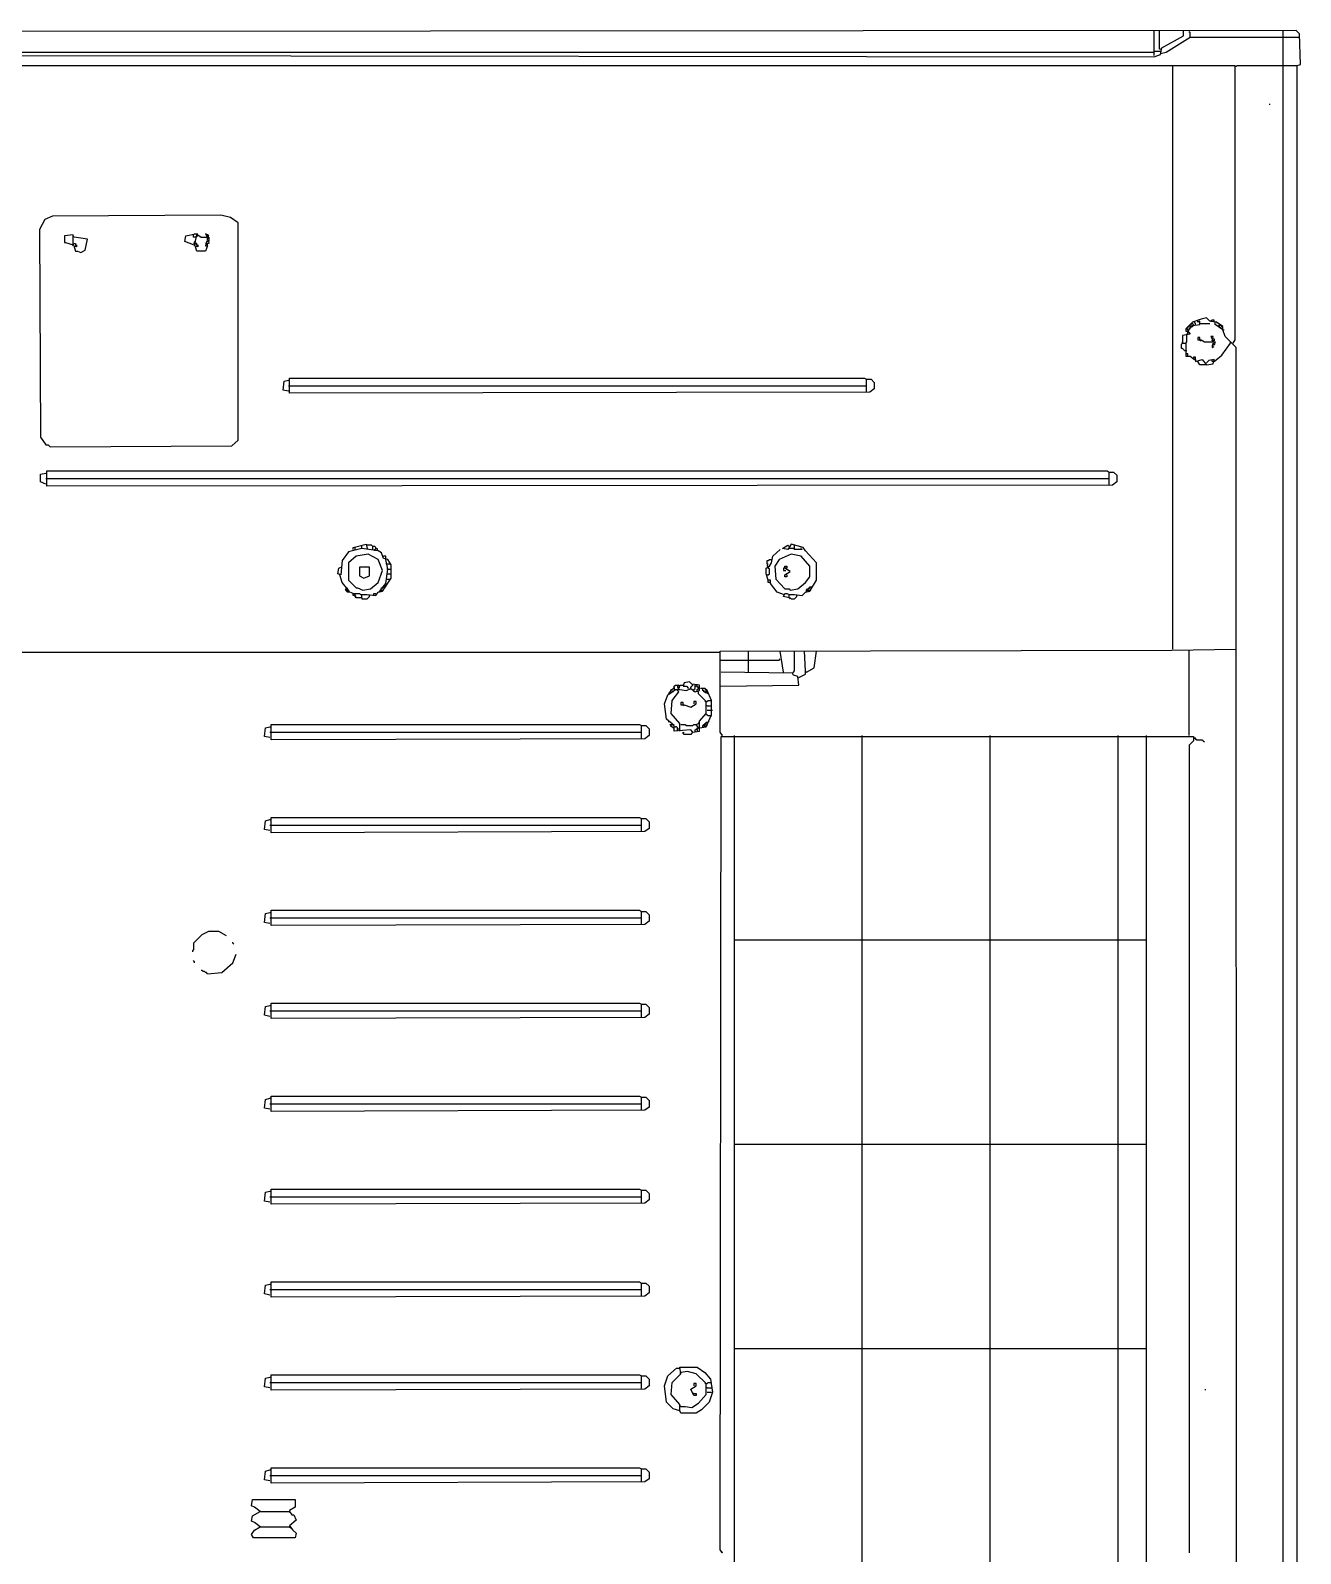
# Model space of a CAD drawing. Extents: x 3792242 to 5145247, y -1546315 to -1031918.
# Drawn here: x 3993871 to 3994692, y -1488775 to -1487791 of the extents above; entities that cross this region are included whole.
import ezdxf

# ---------------------------------------------------------------- set-up
doc = ezdxf.new("R2010")
doc.units = 0
doc.header["$MEASUREMENT"] = 0
doc.layers.add('ZZ-chladenie', color=133, linetype='CONTINUOUS')

msp = doc.modelspace()

# ---------------------------------------------------------------- linework, layer by layer
at = {"layer": 'ZZ-chladenie'}
for p, q in [((3994688.986, -1487790.604), (3993759.088, -1487791.311)), ((3994597.126, -1487806.856), (3994597.126, -1487790.604)), ((3994600.66, -1487802.617), (3994600.66, -1487790.604)), ((3994616.205, -1487791.311), (3994616.205, -1487790.604)), ((3994616.205, -1487794.137), (3994616.205, -1487791.311)), ((3994620.445, -1487792.017), (3994619.738, -1487791.311)), ((3994619.738, -1487791.311), (3994619.738, -1487792.017)), ((3994620.445, -1487794.844), (3994620.445, -1487792.017)), ((3994680.507, -1489480.108), (3994680.507, -1487790.604)), ((3994691.106, -1487792.724), (3994688.986, -1487790.604)), ((3994601.367, -1487806.15), (3994602.073, -1487801.91)), ((3994602.073, -1487801.91), (3994616.205, -1487794.137)), ((3994604.899, -1487804.737), (3994620.445, -1487794.844)), ((3994620.445, -1487794.844), (3994680.507, -1487794.844)), ((3994680.507, -1487794.844), (3994691.106, -1487794.844)), ((3994691.812, -1487812.509), (3994691.106, -1487792.724)), ((3993853.067, -1487804.737), (3994597.126, -1487804.737)), ((3993853.067, -1487806.856), (3994597.126, -1487807.563)), ((3994597.126, -1487804.737), (3994597.833, -1487804.03)), ((3994597.126, -1487807.563), (3994601.367, -1487806.15)), ((3994597.833, -1487804.03), (3994601.367, -1487804.03)), ((3994601.367, -1487802.617), (3994600.66, -1487802.617)), ((3994601.367, -1487805.443), (3994604.899, -1487804.737)), ((3993840.348, -1487813.216), (3994649.416, -1487813.216)), ((3994609.139, -1488190.545), (3994609.139, -1487813.216)), ((3994649.416, -1487813.216), (3994649.416, -1487990.575)), ((3994650.122, -1487813.922), (3994649.416, -1487813.922)), ((3994650.122, -1487813.922), (3994650.829, -1487813.216)), ((3994650.829, -1487813.216), (3994680.507, -1487813.216)), ((3994680.507, -1487813.216), (3994689.692, -1487813.216)), ((3994689.692, -1487813.216), (3994691.812, -1487812.509)), ((3994689.692, -1489480.108), (3994689.692, -1487813.216)), ((3994672.027, -1487838.654), (3994672.027, -1487837.947)), ((3993884.865, -1487910.728), (3993879.918, -1487912.848)), ((3993993.682, -1487910.021), (3993884.865, -1487910.728)), ((3994000.042, -1487911.435), (3993993.682, -1487910.021)), ((3993879.918, -1487912.848), (3993876.385, -1487919.208)), ((3993876.385, -1487919.208), (3993877.092, -1488053.463)), ((3994004.988, -1487914.968), (3994000.042, -1487911.435)), ((3994004.988, -1488055.583), (3994004.988, -1487914.968)), ((3993898.29, -1487922.74), (3993892.637, -1487923.447)), ((3993892.637, -1487923.447), (3993892.637, -1487927.687)), ((3993892.637, -1487927.687), (3993893.344, -1487927.687)), ((3993893.344, -1487927.687), (3993898.29, -1487929.1)), ((3993898.29, -1487929.806), (3993898.29, -1487922.74)), ((3993898.996, -1487924.153), (3993898.29, -1487923.447)), ((3993898.29, -1487929.1), (3993898.996, -1487928.393)), ((3993900.41, -1487930.513), (3993898.29, -1487929.806)), ((3993907.476, -1487925.567), (3993898.996, -1487924.153)), ((3993898.996, -1487928.393), (3993899.703, -1487928.393)), ((3993898.996, -1487930.513), (3993900.41, -1487929.1)), ((3993898.996, -1487930.513), (3993899.703, -1487933.339)), ((3993899.703, -1487928.393), (3993899.703, -1487929.1)), ((3993900.41, -1487929.1), (3993900.41, -1487930.513)), ((3993906.062, -1487932.633), (3993907.476, -1487925.567)), ((3993970.364, -1487926.98), (3993971.071, -1487923.447)), ((3993976.017, -1487929.1), (3993970.364, -1487926.98)), ((3993971.071, -1487923.447), (3993977.43, -1487922.034)), ((3993976.017, -1487922.74), (3993976.724, -1487922.034)), ((3993976.017, -1487924.153), (3993976.017, -1487922.74)), ((3993977.43, -1487924.153), (3993976.017, -1487924.153)), ((3993976.724, -1487926.98), (3993976.017, -1487929.1)), ((3993976.724, -1487922.034), (3993977.43, -1487922.034)), ((3993976.724, -1487929.806), (3993978.137, -1487922.74)), ((3993978.844, -1487930.513), (3993976.724, -1487929.806)), ((3993977.43, -1487922.034), (3993978.844, -1487922.034)), ((3993977.43, -1487924.153), (3993978.137, -1487923.447)), ((3993978.137, -1487928.393), (3993977.43, -1487928.393)), ((3993977.43, -1487928.393), (3993978.137, -1487929.1)), ((3993977.43, -1487930.513), (3993978.844, -1487929.1)), ((3993978.137, -1487933.339), (3993977.43, -1487930.513)), ((3993978.137, -1487922.74), (3993978.844, -1487922.74)), ((3993978.137, -1487923.447), (3993978.844, -1487923.447)), ((3993978.137, -1487929.1), (3993978.137, -1487928.393)), ((3993978.844, -1487922.74), (3993980.963, -1487924.153)), ((3993978.844, -1487929.1), (3993978.844, -1487930.513)), ((3993980.963, -1487924.153), (3993985.91, -1487924.153)), ((3993985.203, -1487922.74), (3993983.789, -1487922.034)), ((3993983.789, -1487922.034), (3993984.496, -1487923.447)), ((3993984.496, -1487926.98), (3993983.789, -1487929.806)), ((3993984.496, -1487928.393), (3993983.789, -1487928.393)), ((3993983.789, -1487929.806), (3993985.203, -1487929.806)), ((3993985.203, -1487929.806), (3993983.789, -1487933.339)), ((3993984.496, -1487923.447), (3993985.91, -1487923.447)), ((3993985.91, -1487926.98), (3993984.496, -1487926.98)), ((3993985.91, -1487923.447), (3993985.203, -1487922.74)), ((3993985.203, -1487926.273), (3993985.203, -1487924.86)), ((3993985.203, -1487924.86), (3993985.91, -1487924.86)), ((3993985.203, -1487926.273), (3993985.91, -1487926.273)), ((3993985.203, -1487928.393), (3993985.91, -1487927.687)), ((3993985.203, -1487929.806), (3993985.203, -1487928.393)), ((3993985.91, -1487928.393), (3993985.203, -1487928.393)), ((3993985.91, -1487924.153), (3993985.91, -1487926.98)), ((3993985.91, -1487927.687), (3993985.91, -1487928.393)), ((3993899.703, -1487933.339), (3993901.116, -1487933.339)), ((3993901.116, -1487933.339), (3993903.236, -1487934.046)), ((3993903.236, -1487934.046), (3993906.062, -1487932.633)), ((3993983.789, -1487933.339), (3993978.137, -1487933.339)), ((3994621.858, -1487979.269), (3994617.618, -1487983.509)), ((3994627.511, -1487977.149), (3994621.858, -1487979.269)), ((3994623.272, -1487979.269), (3994623.272, -1487978.562)), ((3994623.978, -1487979.976), (3994623.272, -1487979.269)), ((3994625.391, -1487979.269), (3994625.391, -1487977.856)), ((3994626.804, -1487978.562), (3994625.391, -1487979.269)), ((3994626.804, -1487980.682), (3994626.804, -1487978.562)), ((3994631.044, -1487976.443), (3994627.511, -1487977.149)), ((3994633.164, -1487978.562), (3994631.044, -1487976.443)), ((3994637.404, -1487979.269), (3994633.164, -1487978.562)), ((3994634.577, -1487977.856), (3994633.87, -1487978.562)), ((3994633.87, -1487978.562), (3994634.577, -1487978.562)), ((3994635.99, -1487977.856), (3994634.577, -1487977.856)), ((3994635.99, -1487979.269), (3994635.99, -1487977.856)), ((3994636.697, -1487980.682), (3994636.697, -1487979.269)), ((3994641.643, -1487982.096), (3994637.404, -1487979.269)), ((3994638.11, -1487979.976), (3994638.11, -1487979.269)), ((3994620.445, -1487987.042), (3994615.499, -1487987.748)), ((3994615.499, -1487987.748), (3994615.499, -1487992.695)), ((3994617.618, -1487983.509), (3994617.618, -1487984.922)), ((3994617.618, -1487984.922), (3994619.032, -1487984.922)), ((3994618.325, -1487983.509), (3994619.032, -1487982.802)), ((3994619.032, -1487984.215), (3994618.325, -1487983.509)), ((3994618.325, -1487987.042), (3994619.032, -1487986.335)), ((3994618.325, -1487991.988), (3994618.325, -1487987.042)), ((3994619.032, -1487984.922), (3994621.858, -1487981.389)), ((3994619.032, -1487982.802), (3994619.032, -1487982.096)), ((3994619.032, -1487982.096), (3994619.738, -1487982.096)), ((3994619.032, -1487984.922), (3994619.738, -1487984.215)), ((3994619.032, -1487986.335), (3994619.032, -1487984.922)), ((3994619.032, -1487984.922), (3994620.445, -1487987.042)), ((3994619.738, -1487982.096), (3994620.445, -1487981.389)), ((3994619.738, -1487983.509), (3994620.445, -1487982.802)), ((3994619.738, -1487984.215), (3994619.738, -1487983.509)), ((3994620.445, -1487981.389), (3994621.151, -1487980.682)), ((3994620.445, -1487982.802), (3994621.151, -1487982.096)), ((3994621.151, -1487980.682), (3994621.151, -1487979.976)), ((3994621.151, -1487979.976), (3994621.858, -1487979.976)), ((3994621.151, -1487982.096), (3994621.858, -1487982.096)), ((3994622.565, -1487980.682), (3994621.858, -1487979.976)), ((3994621.858, -1487981.389), (3994622.565, -1487980.682)), ((3994621.858, -1487981.389), (3994626.804, -1487980.682)), ((3994621.858, -1487982.096), (3994622.565, -1487981.389)), ((3994623.978, -1487981.389), (3994623.978, -1487979.976)), ((3994626.804, -1487989.162), (3994625.391, -1487989.162)), ((3994625.391, -1487989.162), (3994625.391, -1487990.575)), ((3994626.804, -1487979.976), (3994633.164, -1487979.976)), ((3994626.804, -1487990.575), (3994626.804, -1487989.162)), ((3994635.283, -1487988.455), (3994633.87, -1487988.455)), ((3994633.87, -1487988.455), (3994634.577, -1487989.869)), ((3994634.577, -1487991.282), (3994635.283, -1487988.455)), ((3994641.643, -1487984.215), (3994636.697, -1487980.682)), ((3994638.817, -1487981.389), (3994639.524, -1487980.682)), ((3994639.524, -1487982.096), (3994638.817, -1487981.389)), ((3994639.524, -1487980.682), (3994640.23, -1487981.389)), ((3994639.524, -1487982.802), (3994639.524, -1487982.096)), ((3994640.23, -1487982.802), (3994639.524, -1487982.802)), ((3994640.937, -1487981.389), (3994640.23, -1487981.389)), ((3994640.937, -1487982.096), (3994640.937, -1487981.389)), ((3994641.643, -1487982.802), (3994640.937, -1487982.096)), ((3994640.937, -1487983.509), (3994641.643, -1487982.802)), ((3994641.643, -1487984.215), (3994640.937, -1487983.509)), ((3994641.643, -1487984.215), (3994641.643, -1487982.096)), ((3994641.643, -1487984.215), (3994642.35, -1487984.215)), ((3994643.056, -1487988.455), (3994641.643, -1487984.215)), ((3994650.122, -1487995.521), (3994643.056, -1487988.455)), ((3994614.792, -1487993.401), (3994615.499, -1487992.695)), ((3994614.792, -1487996.228), (3994614.792, -1487993.401)), ((3994615.499, -1487996.228), (3994614.792, -1487996.228)), ((3994615.499, -1487992.695), (3994615.499, -1487991.988)), ((3994615.499, -1487992.695), (3994617.618, -1487992.695)), ((3994616.205, -1487996.935), (3994615.499, -1487996.228)), ((3994616.912, -1487997.641), (3994616.205, -1487996.935)), ((3994618.325, -1487997.641), (3994616.912, -1487997.641)), ((3994617.618, -1487992.695), (3994618.325, -1487991.988)), ((3994617.618, -1487992.695), (3994617.618, -1488001.174)), ((3994625.391, -1487990.575), (3994627.511, -1487990.575)), ((3994626.804, -1487990.575), (3994627.511, -1487991.282)), ((3994627.511, -1487990.575), (3994629.631, -1487991.988)), ((3994629.631, -1487991.988), (3994636.697, -1487991.988)), ((3994634.577, -1487989.869), (3994635.99, -1487989.869)), ((3994635.99, -1487991.282), (3994634.577, -1487991.282)), ((3994635.99, -1487994.108), (3994634.577, -1487994.108)), ((3994634.577, -1487994.108), (3994634.577, -1487995.521)), ((3994634.577, -1487995.521), (3994635.99, -1487994.814)), ((3994635.283, -1487993.401), (3994635.283, -1487992.695)), ((3994635.283, -1487992.695), (3994635.99, -1487993.401)), ((3994635.99, -1487993.401), (3994635.283, -1487993.401)), ((3994635.99, -1487989.869), (3994635.99, -1487991.282)), ((3994636.697, -1487991.988), (3994635.99, -1487994.108)), ((3994640.937, -1488000.467), (3994646.59, -1487992.695)), ((3994646.59, -1487992.695), (3994646.59, -1487991.988)), ((3994649.416, -1487990.575), (3994648.003, -1487992.695)), ((3994650.829, -1489480.108), (3994650.122, -1487995.521)), ((3994618.325, -1487999.761), (3994617.618, -1487999.761)), ((3994617.618, -1488001.174), (3994620.445, -1488001.174)), ((3994619.032, -1487999.761), (3994618.325, -1487999.761)), ((3994619.032, -1488001.174), (3994619.032, -1487999.761)), ((3994620.445, -1488001.174), (3994623.272, -1488003.294)), ((3994623.978, -1488001.88), (3994622.565, -1488001.88)), ((3994622.565, -1488001.88), (3994622.565, -1488002.587)), ((3994622.565, -1488002.587), (3994622.565, -1488003.294)), ((3994623.272, -1488003.294), (3994623.978, -1488003.294)), ((3994623.978, -1488003.294), (3994623.978, -1488001.88)), ((3994623.978, -1488003.294), (3994623.978, -1488004.707)), ((3994623.978, -1488004.707), (3994628.217, -1488003.294)), ((3994626.804, -1488006.827), (3994625.391, -1488004.707)), ((3994631.044, -1488006.827), (3994626.804, -1488006.827)), ((3994628.217, -1488003.294), (3994631.044, -1488006.827)), ((3994632.457, -1488004), (3994631.044, -1488005.414)), ((3994631.044, -1488006.827), (3994635.283, -1488006.12)), ((3994635.99, -1488003.294), (3994632.457, -1488004)), ((3994634.577, -1488004.707), (3994634.577, -1488003.294)), ((3994635.99, -1488004.707), (3994634.577, -1488004.707)), ((3994635.283, -1488006.12), (3994635.99, -1488003.294)), ((3994635.99, -1488004.707), (3994640.937, -1488000.467)), ((3994033.959, -1488023.079), (3994034.666, -1488017.426)), ((3994034.666, -1488017.426), (3994037.492, -1488016.719)), ((3994037.492, -1488016.719), (3994038.198, -1488016.719)), ((3994038.198, -1488025.198), (3994038.198, -1488015.306)), ((3994038.198, -1488015.306), (3994409.875, -1488015.306)), ((3994409.875, -1488015.306), (3994411.288, -1488016.013)), ((3994411.288, -1488024.492), (3994411.288, -1488016.013)), ((3994411.288, -1488016.013), (3994414.115, -1488016.013)), ((3994414.115, -1488016.013), (3994416.235, -1488018.132)), ((3994416.235, -1488018.132), (3994416.235, -1488022.372)), ((3994037.492, -1488023.785), (3994033.959, -1488023.079)), ((3994037.492, -1488020.253), (3994411.288, -1488020.253)), ((3994413.409, -1488024.492), (3994038.198, -1488025.198)), ((3994416.235, -1488022.372), (3994413.409, -1488024.492)), ((3993877.092, -1488053.463), (3993880.624, -1488058.409)), ((3993880.624, -1488058.409), (3993882.037, -1488058.409)), ((3993882.037, -1488058.409), (3993883.451, -1488059.823)), ((3994000.748, -1488059.116), (3994004.988, -1488055.583)), ((3993883.451, -1488059.823), (3994000.748, -1488059.116)), ((3993877.092, -1488077.488), (3993880.624, -1488076.781)), ((3993877.092, -1488082.434), (3993877.092, -1488077.488)), ((3993880.624, -1488076.781), (3993881.331, -1488076.781)), ((3993881.331, -1488085.261), (3993881.331, -1488075.368)), ((3993881.331, -1488075.368), (3994566.742, -1488075.368)), ((3994566.742, -1488075.368), (3994568.156, -1488076.075)), ((3994568.156, -1488084.554), (3994568.156, -1488076.075)), ((3994568.156, -1488076.075), (3994570.982, -1488076.075)), ((3994570.982, -1488076.075), (3994573.102, -1488078.194)), ((3994573.102, -1488078.194), (3994573.102, -1488082.434)), ((3993880.624, -1488083.848), (3993877.092, -1488082.434)), ((3993880.624, -1488080.314), (3994568.156, -1488080.314)), ((3994570.276, -1488084.554), (3993881.331, -1488085.261)), ((3994573.102, -1488082.434), (3994570.276, -1488084.554)), ((3994084.835, -1488125.537), (3994076.355, -1488127.657)), ((3994079.182, -1488124.831), (3994087.661, -1488122.711)), ((3994079.182, -1488126.244), (3994079.182, -1488124.831)), ((3994080.595, -1488126.244), (3994080.595, -1488124.831)), ((3994084.835, -1488125.537), (3994084.835, -1488123.418)), ((3994095.434, -1488126.95), (3994084.835, -1488125.537)), ((3994087.661, -1488122.711), (3994088.368, -1488125.537)), ((3994091.194, -1488123.418), (3994088.368, -1488123.418)), ((3994091.901, -1488124.124), (3994091.194, -1488123.418)), ((3994093.314, -1488124.124), (3994091.901, -1488124.124)), ((3994091.901, -1488126.244), (3994091.901, -1488124.124)), ((3994094.021, -1488124.831), (3994093.314, -1488124.124)), ((3994093.314, -1488126.244), (3994094.021, -1488125.537)), ((3994093.314, -1488126.95), (3994093.314, -1488126.244)), ((3994094.021, -1488125.537), (3994094.021, -1488124.831)), ((3994094.021, -1488125.537), (3994094.728, -1488125.537)), ((3994094.728, -1488125.537), (3994094.728, -1488126.95)), ((3994097.554, -1488128.364), (3994095.434, -1488126.95)), ((3994350.52, -1488130.484), (3994355.466, -1488126.244)), ((3994356.879, -1488125.537), (3994360.413, -1488123.418)), ((3994360.413, -1488126.244), (3994356.879, -1488125.537)), ((3994362.532, -1488122.711), (3994360.413, -1488126.244)), ((3994360.413, -1488123.418), (3994361.119, -1488124.124)), ((3994363.945, -1488125.537), (3994361.119, -1488125.537)), ((3994370.305, -1488124.831), (3994362.532, -1488122.711)), ((3994364.652, -1488126.244), (3994363.945, -1488125.537)), ((3994364.652, -1488125.537), (3994364.652, -1488123.418)), ((3994369.598, -1488126.244), (3994364.652, -1488126.244)), ((3994368.892, -1488124.831), (3994368.892, -1488124.124)), ((3994368.892, -1488126.244), (3994368.892, -1488125.537)), ((3994368.892, -1488125.537), (3994369.598, -1488126.244)), ((3994371.718, -1488126.95), (3994370.305, -1488124.831)), ((3994378.784, -1488134.723), (3994371.718, -1488126.95)), ((3994072.116, -1488133.31), (3994071.41, -1488142.496)), ((3994076.355, -1488127.657), (3994072.116, -1488133.31)), ((3994081.302, -1488130.484), (3994076.355, -1488134.723)), ((3994076.355, -1488134.723), (3994076.355, -1488146.029)), ((3994089.074, -1488129.071), (3994081.302, -1488130.484)), ((3994095.434, -1488132.603), (3994089.074, -1488129.071)), ((3994098.26, -1488139.67), (3994095.434, -1488132.603)), ((3994098.967, -1488131.897), (3994097.554, -1488128.364)), ((3994100.38, -1488130.484), (3994098.967, -1488130.484)), ((3994101.794, -1488132.603), (3994098.967, -1488131.897)), ((3994100.38, -1488132.603), (3994100.38, -1488130.484)), ((3994101.794, -1488138.963), (3994100.38, -1488132.603)), ((3994101.087, -1488135.43), (3994100.38, -1488135.43)), ((3994101.087, -1488135.43), (3994103.207, -1488135.43)), ((3994103.913, -1488136.136), (3994101.794, -1488132.603)), ((3994103.913, -1488144.616), (3994103.913, -1488136.136)), ((3994346.28, -1488138.256), (3994348.4, -1488136.843)), ((3994346.987, -1488135.43), (3994346.987, -1488133.31)), ((3994346.987, -1488133.31), (3994347.693, -1488133.31)), ((3994346.987, -1488135.43), (3994347.693, -1488135.43)), ((3994347.693, -1488135.43), (3994346.987, -1488136.136)), ((3994346.987, -1488136.136), (3994346.987, -1488136.843)), ((3994346.987, -1488136.843), (3994347.693, -1488136.843)), ((3994347.693, -1488133.31), (3994348.4, -1488132.603)), ((3994348.4, -1488132.603), (3994349.813, -1488132.603)), ((3994348.4, -1488136.843), (3994349.813, -1488134.723)), ((3994349.813, -1488134.723), (3994350.52, -1488130.484)), ((3994354.76, -1488132.603), (3994351.933, -1488136.843)), ((3994351.933, -1488136.843), (3994352.64, -1488145.323)), ((3994362.532, -1488129.071), (3994354.76, -1488132.603)), ((3994358.293, -1488138.256), (3994358.293, -1488136.843)), ((3994358.293, -1488136.843), (3994359.706, -1488136.843)), ((3994359.706, -1488136.843), (3994359.706, -1488138.256)), ((3994368.892, -1488130.484), (3994362.532, -1488129.071)), ((3994374.545, -1488136.843), (3994368.892, -1488130.484)), ((3994374.545, -1488143.909), (3994374.545, -1488136.843)), ((3994378.784, -1488146.029), (3994378.784, -1488134.723)), ((3994069.289, -1488141.789), (3994069.996, -1488138.256)), ((3994071.41, -1488142.496), (3994069.289, -1488141.789)), ((3994069.996, -1488138.256), (3994071.41, -1488137.55)), ((3994070.703, -1488142.496), (3994069.996, -1488141.789)), ((3994072.116, -1488147.442), (3994070.703, -1488142.496)), ((3994076.355, -1488146.029), (3994081.302, -1488150.975)), ((3994089.781, -1488137.55), (3994083.421, -1488137.55)), ((3994083.421, -1488137.55), (3994083.421, -1488143.202)), ((3994083.421, -1488143.202), (3994086.248, -1488144.616)), ((3994086.248, -1488144.616), (3994089.781, -1488143.202)), ((3994089.781, -1488143.202), (3994089.781, -1488137.55)), ((3994095.434, -1488147.442), (3994098.26, -1488139.67)), ((3994098.26, -1488153.095), (3994103.913, -1488144.616)), ((3994100.38, -1488148.149), (3994101.794, -1488138.963)), ((3994101.794, -1488138.963), (3994101.087, -1488138.963)), ((3994101.087, -1488145.323), (3994103.207, -1488145.323)), ((3994101.794, -1488138.963), (3994103.913, -1488138.963)), ((3994101.794, -1488141.789), (3994103.913, -1488141.789)), ((3994346.28, -1488141.789), (3994346.28, -1488138.256)), ((3994347.693, -1488146.029), (3994346.28, -1488141.789)), ((3994346.987, -1488142.496), (3994346.28, -1488142.496)), ((3994346.987, -1488142.496), (3994347.693, -1488142.496)), ((3994348.4, -1488138.963), (3994347.693, -1488138.256)), ((3994347.693, -1488142.496), (3994348.4, -1488141.789)), ((3994347.693, -1488147.442), (3994347.693, -1488146.029)), ((3994349.107, -1488146.029), (3994347.693, -1488146.029)), ((3994348.4, -1488141.789), (3994348.4, -1488138.963)), ((3994349.107, -1488148.149), (3994349.107, -1488146.029)), ((3994352.64, -1488145.323), (3994358.293, -1488151.682)), ((3994358.293, -1488138.256), (3994357.586, -1488138.256)), ((3994357.586, -1488138.256), (3994357.586, -1488139.67)), ((3994357.586, -1488139.67), (3994359, -1488139.67)), ((3994361.826, -1488140.376), (3994358.293, -1488138.256)), ((3994359.706, -1488138.256), (3994358.293, -1488138.256)), ((3994358.293, -1488142.496), (3994361.826, -1488140.376)), ((3994358.293, -1488143.909), (3994358.293, -1488142.496)), ((3994359.706, -1488143.909), (3994358.293, -1488143.909)), ((3994359.706, -1488142.496), (3994359.706, -1488143.909)), ((3994371.718, -1488147.442), (3994374.545, -1488143.909)), ((3994374.545, -1488153.095), (3994378.784, -1488146.029)), ((3994074.942, -1488150.975), (3994072.116, -1488147.442)), ((3994074.942, -1488152.389), (3994074.236, -1488151.682)), ((3994074.236, -1488151.682), (3994074.236, -1488152.389)), ((3994074.236, -1488152.389), (3994074.942, -1488152.389)), ((3994077.062, -1488153.802), (3994074.942, -1488150.975)), ((3994074.942, -1488152.389), (3994075.649, -1488153.095)), ((3994074.942, -1488153.095), (3994074.942, -1488152.389)), ((3994075.649, -1488153.802), (3994074.942, -1488153.095)), ((3994075.649, -1488151.682), (3994075.649, -1488150.975)), ((3994076.355, -1488152.389), (3994075.649, -1488151.682)), ((3994075.649, -1488153.095), (3994076.355, -1488152.389)), ((3994075.649, -1488153.095), (3994076.355, -1488152.389)), ((3994077.062, -1488153.802), (3994075.649, -1488153.802)), ((3994079.182, -1488154.508), (3994077.062, -1488153.802)), ((3994079.182, -1488155.921), (3994079.182, -1488154.508)), ((3994079.182, -1488154.508), (3994080.595, -1488154.508)), ((3994080.595, -1488155.921), (3994079.182, -1488155.921)), ((3994080.595, -1488156.628), (3994080.595, -1488154.508)), ((3994080.595, -1488154.508), (3994083.421, -1488154.508)), ((3994080.595, -1488155.921), (3994081.302, -1488156.628)), ((3994081.302, -1488157.334), (3994080.595, -1488156.628)), ((3994081.302, -1488150.975), (3994082.008, -1488150.975)), ((3994082.008, -1488150.975), (3994085.541, -1488152.389)), ((3994083.421, -1488154.508), (3994084.128, -1488155.215)), ((3994084.128, -1488155.215), (3994084.835, -1488155.215)), ((3994084.835, -1488157.334), (3994084.835, -1488155.215)), ((3994084.835, -1488155.215), (3994088.368, -1488155.215)), ((3994085.541, -1488152.389), (3994090.488, -1488151.682)), ((3994088.368, -1488155.215), (3994094.021, -1488155.921)), ((3994089.074, -1488157.334), (3994089.781, -1488156.628)), ((3994089.781, -1488156.628), (3994089.781, -1488155.921)), ((3994090.488, -1488151.682), (3994095.434, -1488147.442)), ((3994092.607, -1488155.921), (3994092.607, -1488154.508)), ((3994092.607, -1488154.508), (3994094.021, -1488154.508)), ((3994094.021, -1488155.921), (3994095.434, -1488153.802)), ((3994095.434, -1488153.802), (3994098.26, -1488153.095)), ((3994096.141, -1488153.802), (3994097.554, -1488151.682)), ((3994096.847, -1488152.389), (3994097.554, -1488151.682)), ((3994096.847, -1488152.389), (3994097.554, -1488153.095)), ((3994097.554, -1488153.095), (3994096.847, -1488152.389)), ((3994097.554, -1488151.682), (3994100.38, -1488148.149)), ((3994097.554, -1488151.682), (3994097.554, -1488150.975)), ((3994097.554, -1488150.975), (3994098.26, -1488150.975)), ((3994097.554, -1488153.095), (3994098.26, -1488152.389)), ((3994098.26, -1488150.975), (3994098.967, -1488150.268)), ((3994098.26, -1488152.389), (3994098.967, -1488152.389)), ((3994098.967, -1488150.268), (3994099.673, -1488150.268)), ((3994098.967, -1488152.389), (3994098.967, -1488151.682)), ((3994099.673, -1488148.855), (3994100.38, -1488148.149)), ((3994100.38, -1488149.562), (3994099.673, -1488148.855)), ((3994099.673, -1488150.268), (3994100.38, -1488150.268)), ((3994100.38, -1488150.268), (3994100.38, -1488149.562)), ((3994349.107, -1488147.442), (3994347.693, -1488147.442)), ((3994353.346, -1488153.802), (3994349.107, -1488148.149)), ((3994357.586, -1488155.215), (3994353.346, -1488153.802)), ((3994357.586, -1488156.628), (3994358.293, -1488154.508)), ((3994361.119, -1488157.334), (3994357.586, -1488156.628)), ((3994358.293, -1488151.682), (3994361.119, -1488151.682)), ((3994358.293, -1488154.508), (3994359.706, -1488154.508)), ((3994359.706, -1488154.508), (3994361.119, -1488155.215)), ((3994361.119, -1488151.682), (3994361.826, -1488152.389)), ((3994361.119, -1488157.334), (3994361.119, -1488155.215)), ((3994361.119, -1488155.215), (3994364.652, -1488155.215)), ((3994361.826, -1488152.389), (3994366.772, -1488151.682)), ((3994364.652, -1488155.215), (3994369.598, -1488155.921)), ((3994365.359, -1488157.334), (3994366.066, -1488156.628)), ((3994366.066, -1488156.628), (3994366.066, -1488155.921)), ((3994366.772, -1488151.682), (3994371.718, -1488147.442)), ((3994369.598, -1488155.921), (3994371.718, -1488153.802)), ((3994371.718, -1488153.802), (3994374.545, -1488153.095)), ((3994372.425, -1488152.389), (3994373.132, -1488151.682)), ((3994372.425, -1488153.802), (3994372.425, -1488152.389)), ((3994373.132, -1488152.389), (3994373.838, -1488151.682)), ((3994373.132, -1488151.682), (3994373.838, -1488151.682)), ((3994373.132, -1488152.389), (3994373.838, -1488153.095)), ((3994373.838, -1488153.095), (3994373.132, -1488152.389)), ((3994373.838, -1488151.682), (3994373.838, -1488150.975)), ((3994373.838, -1488150.975), (3994374.545, -1488150.975)), ((3994373.838, -1488151.682), (3994374.545, -1488150.975)), ((3994373.838, -1488153.095), (3994374.545, -1488152.389)), ((3994374.545, -1488150.975), (3994374.545, -1488150.268)), ((3994374.545, -1488150.268), (3994375.958, -1488150.268)), ((3994374.545, -1488152.389), (3994375.252, -1488152.389)), ((3994375.252, -1488152.389), (3994375.252, -1488151.682)), ((3994375.958, -1488150.268), (3994376.665, -1488149.562)), ((3994084.835, -1488157.334), (3994081.302, -1488157.334)), ((3994084.835, -1488157.334), (3994084.835, -1488158.041)), ((3994084.835, -1488158.041), (3994088.368, -1488158.041)), ((3994088.368, -1488158.041), (3994089.074, -1488157.334)), ((3994361.119, -1488157.334), (3994361.826, -1488158.041)), ((3994361.119, -1488157.334), (3994361.826, -1488157.334)), ((3994361.826, -1488157.334), (3994362.532, -1488158.041)), ((3994362.532, -1488158.041), (3994364.652, -1488158.041)), ((3994364.652, -1488158.041), (3994365.359, -1488157.334)), ((3994316.603, -1488192.665), (3993841.761, -1488192.665)), ((3994316.603, -1488191.959), (3994608.433, -1488191.252)), ((3994316.603, -1488244.248), (3994316.603, -1488191.959)), ((3994334.975, -1488205.384), (3994334.975, -1488191.959)), ((3994357.586, -1488205.384), (3994355.466, -1488191.959)), ((3994364.652, -1488204.677), (3994364.652, -1488191.959)), ((3994371.718, -1488204.677), (3994371.011, -1488191.959)), ((3994377.371, -1488202.558), (3994378.784, -1488191.959)), ((3994608.433, -1488191.252), (3994650.122, -1488190.545)), ((3994619.738, -1488246.368), (3994619.738, -1488191.252)), ((3994316.603, -1488197.611), (3994334.975, -1488197.611)), ((3994363.239, -1488206.091), (3994317.309, -1488205.384)), ((3994334.975, -1488197.611), (3994354.76, -1488197.611)), ((3994354.76, -1488197.611), (3994355.466, -1488196.905)), ((3994363.239, -1488206.091), (3994363.945, -1488205.384)), ((3994363.239, -1488206.091), (3994363.239, -1488206.798)), ((3994363.945, -1488207.504), (3994363.239, -1488206.091)), ((3994363.945, -1488205.384), (3994364.652, -1488204.677)), ((3994371.718, -1488206.798), (3994371.718, -1488204.677)), ((3994372.425, -1488205.384), (3994371.718, -1488205.384)), ((3994372.425, -1488205.384), (3994377.371, -1488202.558)), ((3994284.805, -1488217.397), (3994286.925, -1488215.277)), ((3994286.925, -1488214.57), (3994287.632, -1488213.864)), ((3994286.925, -1488215.277), (3994286.925, -1488214.57)), ((3994286.925, -1488215.277), (3994286.925, -1488216.69)), ((3994286.925, -1488216.69), (3994286.925, -1488215.277)), ((3994287.632, -1488213.864), (3994289.752, -1488213.864)), ((3994289.752, -1488213.864), (3994289.045, -1488214.57)), ((3994289.045, -1488214.57), (3994289.045, -1488215.277)), ((3994289.045, -1488215.277), (3994289.752, -1488215.277)), ((3994289.045, -1488216.69), (3994289.752, -1488215.984)), ((3994289.752, -1488215.277), (3994290.458, -1488214.57)), ((3994289.752, -1488215.277), (3994290.458, -1488215.277)), ((3994289.752, -1488215.984), (3994289.752, -1488215.277)), ((3994290.458, -1488214.57), (3994290.458, -1488213.864)), ((3994290.458, -1488213.864), (3994292.578, -1488213.864)), ((3994293.284, -1488212.45), (3994292.578, -1488214.57)), ((3994292.578, -1488214.57), (3994294.698, -1488214.57)), ((3994296.818, -1488211.743), (3994293.284, -1488212.45)), ((3994294.698, -1488214.57), (3994296.111, -1488215.984)), ((3994294.698, -1488217.397), (3994297.524, -1488215.984)), ((3994298.231, -1488213.157), (3994296.818, -1488211.743)), ((3994297.524, -1488215.277), (3994298.231, -1488214.57)), ((3994297.524, -1488215.984), (3994297.524, -1488215.277)), ((3994297.524, -1488215.984), (3994297.524, -1488216.69)), ((3994297.524, -1488215.984), (3994300.351, -1488218.103)), ((3994303.177, -1488213.864), (3994298.231, -1488213.157)), ((3994298.231, -1488214.57), (3994298.938, -1488213.864)), ((3994298.938, -1488213.864), (3994298.938, -1488213.157)), ((3994299.644, -1488216.69), (3994300.351, -1488215.984)), ((3994300.351, -1488214.57), (3994300.351, -1488213.864)), ((3994300.351, -1488215.984), (3994300.351, -1488214.57)), ((3994301.764, -1488214.57), (3994300.351, -1488214.57)), ((3994301.764, -1488213.864), (3994301.764, -1488213.157)), ((3994301.764, -1488214.57), (3994301.764, -1488215.277)), ((3994302.47, -1488215.277), (3994301.764, -1488214.57)), ((3994301.764, -1488216.69), (3994302.47, -1488215.984)), ((3994302.47, -1488215.984), (3994302.47, -1488215.277)), ((3994303.177, -1488217.397), (3994303.177, -1488213.864)), ((3994306.71, -1488215.984), (3994303.884, -1488215.984)), ((3994305.297, -1488217.397), (3994305.297, -1488215.984)), ((3994308.123, -1488217.397), (3994306.71, -1488215.984)), ((3994316.603, -1488214.57), (3994367.479, -1488213.864)), ((3994366.772, -1488208.211), (3994363.945, -1488207.504)), ((3994367.479, -1488213.864), (3994366.772, -1488208.211)), ((3994367.479, -1488208.917), (3994371.718, -1488206.798)), ((3994280.566, -1488225.876), (3994282.686, -1488220.223)), ((3994281.979, -1488235.768), (3994280.566, -1488225.876)), ((3994282.686, -1488220.223), (3994287.632, -1488216.69)), ((3994283.392, -1488219.516), (3994284.805, -1488217.397)), ((3994284.099, -1488218.103), (3994284.805, -1488217.397)), ((3994284.099, -1488218.103), (3994284.805, -1488218.81)), ((3994284.805, -1488218.81), (3994284.099, -1488218.103)), ((3994284.805, -1488217.397), (3994284.805, -1488216.69)), ((3994284.805, -1488216.69), (3994285.512, -1488216.69)), ((3994284.805, -1488218.81), (3994285.512, -1488218.103)), ((3994284.805, -1488232.235), (3994285.512, -1488223.756)), ((3994285.512, -1488218.103), (3994286.218, -1488218.103)), ((3994285.512, -1488223.756), (3994289.752, -1488218.103)), ((3994286.218, -1488218.103), (3994286.218, -1488217.397)), ((3994287.632, -1488216.69), (3994290.458, -1488216.69)), ((3994289.045, -1488217.397), (3994289.045, -1488216.69)), ((3994289.752, -1488218.103), (3994289.045, -1488217.397)), ((3994290.458, -1488216.69), (3994294.698, -1488217.397)), ((3994292.578, -1488225.169), (3994291.165, -1488225.169)), ((3994291.165, -1488225.169), (3994291.165, -1488226.582)), ((3994292.578, -1488226.582), (3994292.578, -1488225.169)), ((3994297.524, -1488227.995), (3994301.057, -1488225.876)), ((3994299.644, -1488217.397), (3994299.644, -1488216.69)), ((3994299.644, -1488217.397), (3994299.644, -1488218.103)), ((3994301.057, -1488224.463), (3994299.644, -1488224.463)), ((3994299.644, -1488224.463), (3994299.644, -1488225.876)), ((3994300.351, -1488218.103), (3994303.177, -1488217.397)), ((3994301.057, -1488225.876), (3994301.057, -1488224.463)), ((3994301.764, -1488218.103), (3994301.764, -1488216.69)), ((3994302.47, -1488219.516), (3994302.47, -1488218.103)), ((3994307.417, -1488224.463), (3994302.47, -1488219.516)), ((3994308.83, -1488219.516), (3994305.297, -1488217.397)), ((3994306.004, -1488218.103), (3994306.004, -1488217.397)), ((3994306.71, -1488218.103), (3994306.004, -1488218.103)), ((3994307.417, -1488216.69), (3994306.71, -1488216.69)), ((3994306.71, -1488218.103), (3994307.417, -1488218.81)), ((3994307.417, -1488224.463), (3994306.71, -1488224.463)), ((3994307.417, -1488217.397), (3994307.417, -1488216.69)), ((3994308.123, -1488218.103), (3994307.417, -1488217.397)), ((3994307.417, -1488218.81), (3994308.123, -1488218.103)), ((3994307.417, -1488218.81), (3994308.123, -1488218.103)), ((3994307.417, -1488224.463), (3994308.123, -1488224.463)), ((3994307.417, -1488232.235), (3994307.417, -1488224.463)), ((3994310.95, -1488223.756), (3994308.123, -1488217.397)), ((3994308.123, -1488224.463), (3994308.83, -1488223.756)), ((3994308.83, -1488223.756), (3994310.243, -1488223.756)), ((3994310.95, -1488232.942), (3994310.95, -1488223.756)), ((3994290.458, -1488238.595), (3994284.805, -1488232.235)), ((3994291.165, -1488226.582), (3994293.284, -1488226.582)), ((3994292.578, -1488226.582), (3994293.284, -1488227.289)), ((3994293.284, -1488226.582), (3994297.524, -1488227.995)), ((3994303.177, -1488237.182), (3994307.417, -1488232.235)), ((3994308.123, -1488227.289), (3994307.417, -1488227.289)), ((3994308.123, -1488232.942), (3994307.417, -1488232.942)), ((3994307.417, -1488240.715), (3994310.95, -1488232.942)), ((3994308.123, -1488227.289), (3994310.95, -1488227.289)), ((3994308.123, -1488230.116), (3994310.95, -1488230.116)), ((3994308.83, -1488233.649), (3994308.123, -1488232.942)), ((3994310.243, -1488233.649), (3994308.83, -1488233.649)), ((3994310.243, -1488233.649), (3994310.95, -1488233.649)), ((3994310.95, -1488230.116), (3994311.657, -1488230.116)), ((3994021.946, -1488247.074), (3994022.653, -1488241.421)), ((3994022.653, -1488241.421), (3994025.48, -1488240.715)), ((3994025.48, -1488240.715), (3994026.186, -1488240.715)), ((3994025.48, -1488244.248), (3994265.727, -1488244.248)), ((3994026.186, -1488249.194), (3994026.186, -1488239.302)), ((3994026.186, -1488239.302), (3994264.314, -1488239.302)), ((3994264.314, -1488239.302), (3994265.727, -1488240.008)), ((3994265.727, -1488248.487), (3994265.727, -1488240.008)), ((3994265.727, -1488240.008), (3994268.553, -1488240.008)), ((3994268.553, -1488240.008), (3994270.673, -1488242.128)), ((3994270.673, -1488242.128), (3994270.673, -1488246.368)), ((3994286.925, -1488240.008), (3994281.979, -1488235.768)), ((3994283.392, -1488237.888), (3994283.392, -1488237.182)), ((3994286.925, -1488242.128), (3994284.099, -1488239.302)), ((3994284.099, -1488239.302), (3994285.512, -1488239.302)), ((3994284.805, -1488240.715), (3994284.805, -1488240.008)), ((3994285.512, -1488240.715), (3994284.805, -1488240.715)), ((3994286.218, -1488239.302), (3994285.512, -1488239.302)), ((3994286.218, -1488240.008), (3994286.218, -1488239.302)), ((3994286.218, -1488241.421), (3994286.925, -1488240.715)), ((3994286.925, -1488242.128), (3994286.218, -1488241.421)), ((3994286.925, -1488243.541), (3994286.925, -1488240.008)), ((3994286.925, -1488240.715), (3994287.632, -1488240.715)), ((3994297.524, -1488242.834), (3994286.925, -1488243.541)), ((3994288.339, -1488240.715), (3994287.632, -1488240.715)), ((3994289.045, -1488241.421), (3994288.339, -1488240.715)), ((3994289.045, -1488243.541), (3994289.045, -1488241.421)), ((3994289.045, -1488242.128), (3994290.458, -1488242.128)), ((3994290.458, -1488243.541), (3994290.458, -1488238.595)), ((3994291.165, -1488239.302), (3994293.991, -1488239.302)), ((3994292.578, -1488244.954), (3994292.578, -1488244.248)), ((3994292.578, -1488244.248), (3994293.284, -1488244.954)), ((3994293.284, -1488245.661), (3994292.578, -1488244.954)), ((3994293.991, -1488239.302), (3994294.698, -1488240.008)), ((3994294.698, -1488240.008), (3994298.938, -1488240.008)), ((3994298.938, -1488244.248), (3994297.524, -1488242.834)), ((3994298.231, -1488244.954), (3994297.524, -1488245.661)), ((3994298.938, -1488244.248), (3994298.231, -1488244.954)), ((3994298.938, -1488240.008), (3994299.644, -1488239.302)), ((3994298.938, -1488244.248), (3994303.177, -1488243.541)), ((3994299.644, -1488239.302), (3994301.057, -1488239.302)), ((3994300.351, -1488242.834), (3994302.47, -1488241.421)), ((3994300.351, -1488244.248), (3994300.351, -1488242.834)), ((3994301.057, -1488239.302), (3994302.47, -1488238.595)), ((3994302.47, -1488241.421), (3994301.057, -1488239.302)), ((3994301.764, -1488242.834), (3994301.764, -1488241.421)), ((3994301.764, -1488242.834), (3994301.764, -1488243.541)), ((3994302.47, -1488238.595), (3994303.177, -1488237.888)), ((3994303.177, -1488243.541), (3994303.177, -1488237.182)), ((3994303.177, -1488241.421), (3994307.417, -1488240.715)), ((3994305.297, -1488240.008), (3994306.004, -1488239.302)), ((3994305.297, -1488241.421), (3994305.297, -1488240.008)), ((3994306.004, -1488240.008), (3994306.71, -1488239.302)), ((3994306.004, -1488239.302), (3994306.71, -1488239.302)), ((3994306.004, -1488240.008), (3994306.71, -1488240.715)), ((3994306.71, -1488240.715), (3994306.004, -1488240.008)), ((3994306.71, -1488239.302), (3994306.71, -1488238.595)), ((3994306.71, -1488238.595), (3994307.417, -1488238.595)), ((3994306.71, -1488239.302), (3994307.417, -1488238.595)), ((3994306.71, -1488240.715), (3994307.417, -1488240.008)), ((3994307.417, -1488238.595), (3994307.417, -1488237.888)), ((3994307.417, -1488237.888), (3994308.83, -1488237.888)), ((3994307.417, -1488240.008), (3994308.123, -1488240.008)), ((3994308.123, -1488240.008), (3994308.123, -1488239.302)), ((3994308.83, -1488237.888), (3994309.536, -1488237.182)), ((3994318.016, -1488246.368), (3994316.603, -1488244.248)), ((3994025.48, -1488247.781), (3994021.946, -1488247.074)), ((3994267.847, -1488248.487), (3994026.186, -1488249.194)), ((3994270.673, -1488246.368), (3994267.847, -1488248.487)), ((3994297.524, -1488245.661), (3994293.284, -1488245.661)), ((3994316.603, -1488772.792), (3994317.309, -1488247.074)), ((3994318.016, -1488246.368), (3994317.309, -1488245.661)), ((3994317.309, -1488247.074), (3994622.565, -1488247.074)), ((3994325.788, -1488774.912), (3994325.788, -1488246.368)), ((3994408.462, -1488774.912), (3994408.462, -1488246.368)), ((3994491.136, -1488774.912), (3994491.136, -1488246.368)), ((3994573.808, -1488774.912), (3994573.808, -1488246.368)), ((3994592.181, -1488774.912), (3994592.181, -1488246.368)), ((3994622.565, -1488249.9), (3994619.738, -1488252.727)), ((3994619.738, -1488252.727), (3994619.738, -1488774.912)), ((3994622.565, -1488247.074), (3994622.565, -1488249.9)), ((3994623.272, -1488248.487), (3994623.272, -1488247.781)), ((3994623.272, -1488247.781), (3994623.978, -1488248.487)), ((3994623.978, -1488248.487), (3994624.685, -1488249.194)), ((3994624.685, -1488249.194), (3994628.217, -1488249.194)), ((3994628.217, -1488249.194), (3994628.924, -1488249.9)), ((3994628.924, -1488249.9), (3994629.631, -1488250.607)), ((3994021.946, -1488307.136), (3994022.653, -1488301.483)), ((3994022.653, -1488301.483), (3994025.48, -1488300.777)), ((3994025.48, -1488300.777), (3994026.186, -1488300.777)), ((3994025.48, -1488304.309), (3994265.727, -1488304.309)), ((3994026.186, -1488309.256), (3994026.186, -1488299.363)), ((3994026.186, -1488299.363), (3994264.314, -1488299.363)), ((3994264.314, -1488299.363), (3994265.727, -1488300.07)), ((3994265.727, -1488308.55), (3994265.727, -1488300.07)), ((3994265.727, -1488300.07), (3994268.553, -1488300.07)), ((3994268.553, -1488300.07), (3994270.673, -1488302.19)), ((3994270.673, -1488302.19), (3994270.673, -1488306.429)), ((3994025.48, -1488307.843), (3994021.946, -1488307.136)), ((3994267.847, -1488308.55), (3994026.186, -1488309.256)), ((3994270.673, -1488306.429), (3994267.847, -1488308.55)), ((3994021.946, -1488367.198), (3994022.653, -1488361.545)), ((3994022.653, -1488361.545), (3994025.48, -1488360.838)), ((3994025.48, -1488360.838), (3994026.186, -1488360.838)), ((3994026.186, -1488369.318), (3994026.186, -1488359.425)), ((3994026.186, -1488359.425), (3994264.314, -1488359.425)), ((3994264.314, -1488359.425), (3994265.727, -1488360.131)), ((3994265.727, -1488368.611), (3994265.727, -1488360.131)), ((3994265.727, -1488360.131), (3994268.553, -1488360.131)), ((3994268.553, -1488360.131), (3994270.673, -1488362.252)), ((3994270.673, -1488362.252), (3994270.673, -1488366.491)), ((3993981.67, -1488374.97), (3993985.91, -1488372.851)), ((3993985.91, -1488372.851), (3993992.269, -1488372.851)), ((3993992.269, -1488372.851), (3993997.215, -1488375.677)), ((3994025.48, -1488367.904), (3994021.946, -1488367.198)), ((3994025.48, -1488364.371), (3994265.727, -1488364.371)), ((3994267.847, -1488368.611), (3994026.186, -1488369.318)), ((3994270.673, -1488366.491), (3994267.847, -1488368.611)), ((3993976.017, -1488380.623), (3993981.67, -1488374.97)), ((3993976.017, -1488380.623), (3993976.017, -1488384.863)), ((3994001.455, -1488380.623), (3994001.455, -1488379.917)), ((3994002.162, -1488381.33), (3994001.455, -1488380.623)), ((3994325.788, -1488378.504), (3994408.462, -1488378.504)), ((3994408.462, -1488378.504), (3994491.136, -1488378.504)), ((3994491.136, -1488378.504), (3994573.808, -1488378.504)), ((3994573.808, -1488378.504), (3994592.181, -1488378.504)), ((3993976.017, -1488384.863), (3993975.31, -1488385.57)), ((3993975.31, -1488385.57), (3993975.31, -1488386.277)), ((3993976.724, -1488392.636), (3993976.017, -1488391.929)), ((3993976.724, -1488393.343), (3993976.724, -1488392.636)), ((3994001.455, -1488393.343), (3994003.575, -1488387.69)), ((3993981.67, -1488398.288), (3993980.963, -1488398.288)), ((3993982.376, -1488398.995), (3993981.67, -1488398.288)), ((3993983.083, -1488398.995), (3993982.376, -1488398.995)), ((3993983.789, -1488399.702), (3993983.083, -1488398.995)), ((3993984.496, -1488399.702), (3993983.789, -1488399.702)), ((3993985.203, -1488400.408), (3993984.496, -1488399.702)), ((3993985.203, -1488400.408), (3993994.389, -1488399.702)), ((3993994.389, -1488399.702), (3994001.455, -1488393.343)), ((3994021.946, -1488427.26), (3994022.653, -1488421.606)), ((3994022.653, -1488421.606), (3994025.48, -1488420.9)), ((3994025.48, -1488420.9), (3994026.186, -1488420.9)), ((3994026.186, -1488429.379), (3994026.186, -1488419.487)), ((3994026.186, -1488419.487), (3994264.314, -1488419.487)), ((3994264.314, -1488419.487), (3994265.727, -1488420.193)), ((3994265.727, -1488428.673), (3994265.727, -1488420.193)), ((3994265.727, -1488420.193), (3994268.553, -1488420.193)), ((3994268.553, -1488420.193), (3994270.673, -1488422.313)), ((3994270.673, -1488422.313), (3994270.673, -1488426.553)), ((3994025.48, -1488427.966), (3994021.946, -1488427.26)), ((3994025.48, -1488424.433), (3994265.727, -1488424.433)), ((3994267.847, -1488428.673), (3994026.186, -1488429.379)), ((3994270.673, -1488426.553), (3994267.847, -1488428.673)), ((3994021.946, -1488487.322), (3994022.653, -1488481.669)), ((3994022.653, -1488481.669), (3994025.48, -1488480.962)), ((3994025.48, -1488480.962), (3994026.186, -1488480.962)), ((3994026.186, -1488489.441), (3994026.186, -1488479.549)), ((3994026.186, -1488479.549), (3994264.314, -1488479.549)), ((3994264.314, -1488479.549), (3994265.727, -1488480.256)), ((3994265.727, -1488488.735), (3994265.727, -1488480.256)), ((3994265.727, -1488480.256), (3994268.553, -1488480.256)), ((3994268.553, -1488480.256), (3994270.673, -1488482.375)), ((3994025.48, -1488488.028), (3994021.946, -1488487.322)), ((3994025.48, -1488484.495), (3994265.727, -1488484.495)), ((3994267.847, -1488488.735), (3994026.186, -1488489.441)), ((3994270.673, -1488486.615), (3994267.847, -1488488.735)), ((3994270.673, -1488482.375), (3994270.673, -1488486.615)), ((3994325.788, -1488510.64), (3994408.462, -1488510.64)), ((3994408.462, -1488510.64), (3994491.136, -1488510.64)), ((3994491.136, -1488510.64), (3994573.808, -1488510.64)), ((3994573.808, -1488510.64), (3994592.181, -1488510.64)), ((3994026.186, -1488549.503), (3994026.186, -1488539.61)), ((3994026.186, -1488539.61), (3994264.314, -1488539.61)), ((3994264.314, -1488539.61), (3994265.727, -1488540.317)), ((3994265.727, -1488548.797), (3994265.727, -1488540.317)), ((3994265.727, -1488540.317), (3994268.553, -1488540.317)), ((3994268.553, -1488540.317), (3994270.673, -1488542.437)), ((3994021.946, -1488547.383), (3994022.653, -1488541.731)), ((3994025.48, -1488548.09), (3994021.946, -1488547.383)), ((3994022.653, -1488541.731), (3994025.48, -1488541.024)), ((3994025.48, -1488541.024), (3994026.186, -1488541.024)), ((3994025.48, -1488544.557), (3994265.727, -1488544.557)), ((3994267.847, -1488548.797), (3994026.186, -1488549.503)), ((3994270.673, -1488546.676), (3994267.847, -1488548.797)), ((3994270.673, -1488542.437), (3994270.673, -1488546.676)), ((3994026.186, -1488609.565), (3994026.186, -1488599.672)), ((3994026.186, -1488599.672), (3994264.314, -1488599.672)), ((3994264.314, -1488599.672), (3994265.727, -1488600.379)), ((3994021.946, -1488607.445), (3994022.653, -1488601.792)), ((3994025.48, -1488608.151), (3994021.946, -1488607.445)), ((3994022.653, -1488601.792), (3994025.48, -1488601.085)), ((3994025.48, -1488601.085), (3994026.186, -1488601.085)), ((3994025.48, -1488604.619), (3994265.727, -1488604.619)), ((3994267.847, -1488608.858), (3994026.186, -1488609.565)), ((3994265.727, -1488608.858), (3994265.727, -1488600.379)), ((3994265.727, -1488600.379), (3994268.553, -1488600.379)), ((3994270.673, -1488606.738), (3994267.847, -1488608.858)), ((3994268.553, -1488600.379), (3994270.673, -1488602.499)), ((3994270.673, -1488602.499), (3994270.673, -1488606.738)), ((3994325.788, -1488642.776), (3994408.462, -1488642.776)), ((3994408.462, -1488642.776), (3994491.136, -1488642.776)), ((3994491.136, -1488642.776), (3994573.808, -1488642.776)), ((3994573.808, -1488642.776), (3994592.181, -1488642.776)), ((3994282.686, -1488660.441), (3994288.339, -1488655.494)), ((3994285.512, -1488664.68), (3994291.165, -1488659.028)), ((3994288.339, -1488655.494), (3994290.458, -1488655.494)), ((3994291.165, -1488659.028), (3994290.458, -1488654.788)), ((3994290.458, -1488654.788), (3994301.764, -1488654.788)), ((3994291.165, -1488658.321), (3994290.458, -1488659.028)), ((3994295.404, -1488657.615), (3994291.165, -1488658.321)), ((3994301.057, -1488659.028), (3994295.404, -1488657.615)), ((3994307.417, -1488665.387), (3994301.057, -1488659.028)), ((3994301.764, -1488654.788), (3994306.71, -1488658.321)), ((3994306.71, -1488658.321), (3994310.243, -1488662.56)), ((3994021.946, -1488667.507), (3994022.653, -1488661.854)), ((3994025.48, -1488668.214), (3994021.946, -1488667.507)), ((3994022.653, -1488661.854), (3994025.48, -1488661.147)), ((3994025.48, -1488661.147), (3994026.186, -1488661.147)), ((3994025.48, -1488664.68), (3994265.727, -1488664.68)), ((3994026.186, -1488669.627), (3994026.186, -1488659.734)), ((3994026.186, -1488659.734), (3994264.314, -1488659.734)), ((3994267.847, -1488668.92), (3994026.186, -1488669.627)), ((3994264.314, -1488659.734), (3994265.727, -1488660.441)), ((3994265.727, -1488668.92), (3994265.727, -1488660.441)), ((3994265.727, -1488660.441), (3994268.553, -1488660.441)), ((3994270.673, -1488666.8), (3994267.847, -1488668.92)), ((3994268.553, -1488660.441), (3994270.673, -1488662.56)), ((3994270.673, -1488662.56), (3994270.673, -1488666.8)), ((3994280.566, -1488666.8), (3994282.686, -1488660.441)), ((3994281.979, -1488677.399), (3994280.566, -1488666.8)), ((3994284.805, -1488672.453), (3994285.512, -1488664.68)), ((3994297.524, -1488668.92), (3994301.057, -1488666.8)), ((3994299.644, -1488673.16), (3994297.524, -1488668.92)), ((3994301.057, -1488665.387), (3994299.644, -1488665.387)), ((3994299.644, -1488665.387), (3994299.644, -1488666.8)), ((3994301.057, -1488666.8), (3994301.057, -1488665.387)), ((3994307.417, -1488665.387), (3994306.71, -1488665.387)), ((3994307.417, -1488665.387), (3994308.123, -1488665.387)), ((3994307.417, -1488672.453), (3994307.417, -1488665.387)), ((3994308.123, -1488668.214), (3994307.417, -1488668.214)), ((3994308.123, -1488665.387), (3994308.83, -1488664.68)), ((3994308.123, -1488668.214), (3994310.95, -1488668.214)), ((3994308.83, -1488664.68), (3994310.243, -1488664.68)), ((3994310.243, -1488662.56), (3994311.657, -1488671.04)), ((3994310.243, -1488664.68), (3994310.95, -1488664.68)), ((3994310.95, -1488668.214), (3994311.657, -1488668.214)), ((3994630.338, -1488669.627), (3994630.338, -1488668.92)), ((3994286.218, -1488681.639), (3994281.979, -1488677.399)), ((3994290.458, -1488678.812), (3994284.805, -1488672.453)), ((3994290.458, -1488683.052), (3994290.458, -1488678.812)), ((3994298.231, -1488680.933), (3994302.47, -1488678.106)), ((3994299.644, -1488671.746), (3994298.938, -1488671.746)), ((3994299.644, -1488671.746), (3994301.057, -1488671.746)), ((3994301.057, -1488673.16), (3994299.644, -1488673.16)), ((3994301.057, -1488671.746), (3994301.057, -1488673.16)), ((3994302.47, -1488678.106), (3994307.417, -1488672.453)), ((3994309.536, -1488677.399), (3994304.591, -1488682.346)), ((3994308.123, -1488671.04), (3994310.95, -1488671.04)), ((3994311.657, -1488671.04), (3994309.536, -1488677.399)), ((3994290.458, -1488683.052), (3994286.218, -1488681.639)), ((3994291.165, -1488680.226), (3994290.458, -1488679.519)), ((3994291.165, -1488684.465), (3994290.458, -1488683.052)), ((3994291.165, -1488680.226), (3994293.991, -1488680.226)), ((3994301.057, -1488684.465), (3994291.165, -1488684.465)), ((3994293.991, -1488680.226), (3994298.231, -1488680.933)), ((3994304.591, -1488682.346), (3994301.057, -1488684.465)), ((3994021.946, -1488727.569), (3994022.653, -1488721.916)), ((3994025.48, -1488728.276), (3994021.946, -1488727.569)), ((3994022.653, -1488721.916), (3994025.48, -1488721.209)), ((3994025.48, -1488721.209), (3994026.186, -1488721.209)), ((3994025.48, -1488724.742), (3994265.727, -1488724.742)), ((3994026.186, -1488729.689), (3994026.186, -1488719.796)), ((3994026.186, -1488719.796), (3994264.314, -1488719.796)), ((3994264.314, -1488719.796), (3994265.727, -1488720.503)), ((3994265.727, -1488728.982), (3994265.727, -1488720.503)), ((3994265.727, -1488720.503), (3994268.553, -1488720.503)), ((3994270.673, -1488726.862), (3994267.847, -1488728.982)), ((3994268.553, -1488720.503), (3994270.673, -1488722.622)), ((3994270.673, -1488722.622), (3994270.673, -1488726.862)), ((3994267.847, -1488728.982), (3994026.186, -1488729.689)), ((3994013.467, -1488744.528), (3994014.173, -1488740.287)), ((3994015.587, -1488745.234), (3994013.467, -1488744.528)), ((3994014.173, -1488740.287), (3994041.732, -1488740.287)), ((3994019.12, -1488748.06), (3994015.587, -1488745.234)), ((3994019.12, -1488748.06), (3994018.414, -1488747.354)), ((3994041.732, -1488745.234), (3994038.198, -1488747.354)), ((3994038.198, -1488747.354), (3994038.198, -1488748.06)), ((3994041.732, -1488740.287), (3994041.732, -1488745.234)), ((3994013.467, -1488754.42), (3994014.173, -1488750.887)), ((3994015.587, -1488755.126), (3994013.467, -1488754.42)), ((3994014.173, -1488750.887), (3994019.12, -1488748.06)), ((3994019.12, -1488757.953), (3994015.587, -1488755.126)), ((3994019.12, -1488757.953), (3994018.414, -1488757.246)), ((3994019.12, -1488748.06), (3994038.198, -1488748.06)), ((3994038.198, -1488748.06), (3994038.198, -1488748.767)), ((3994038.198, -1488748.06), (3994039.612, -1488750.18)), ((3994042.438, -1488753.713), (3994038.198, -1488757.246)), ((3994038.198, -1488757.246), (3994040.319, -1488760.073)), ((3994039.612, -1488750.18), (3994041.025, -1488750.18)), ((3994041.025, -1488750.18), (3994042.438, -1488753.713)), ((3994013.467, -1488762.899), (3994015.587, -1488760.073)), ((3994014.88, -1488765.019), (3994013.467, -1488762.899)), ((3994041.732, -1488765.019), (3994014.88, -1488765.019)), ((3994015.587, -1488760.073), (3994019.12, -1488757.953)), ((3994019.12, -1488757.953), (3994038.198, -1488757.953)), ((3994038.198, -1488757.953), (3994038.905, -1488758.66)), ((3994040.319, -1488760.073), (3994042.438, -1488762.193)), ((3994042.438, -1488762.193), (3994041.732, -1488765.019)), ((3994318.016, -1488774.912), (3994316.603, -1488772.792)), ((3994318.016, -1488774.912), (3994317.309, -1488774.205)), ((3994325.788, -1489303.456), (3994325.788, -1488774.912)), ((3994408.462, -1489303.456), (3994408.462, -1488774.912)), ((3994491.136, -1489303.456), (3994491.136, -1488774.912)), ((3994573.808, -1489303.456), (3994573.808, -1488774.912)), ((3994592.181, -1489303.456), (3994592.181, -1488774.912))]:
    msp.add_line(p, q, dxfattribs=at)

doc.saveas('drawing.dxf')
